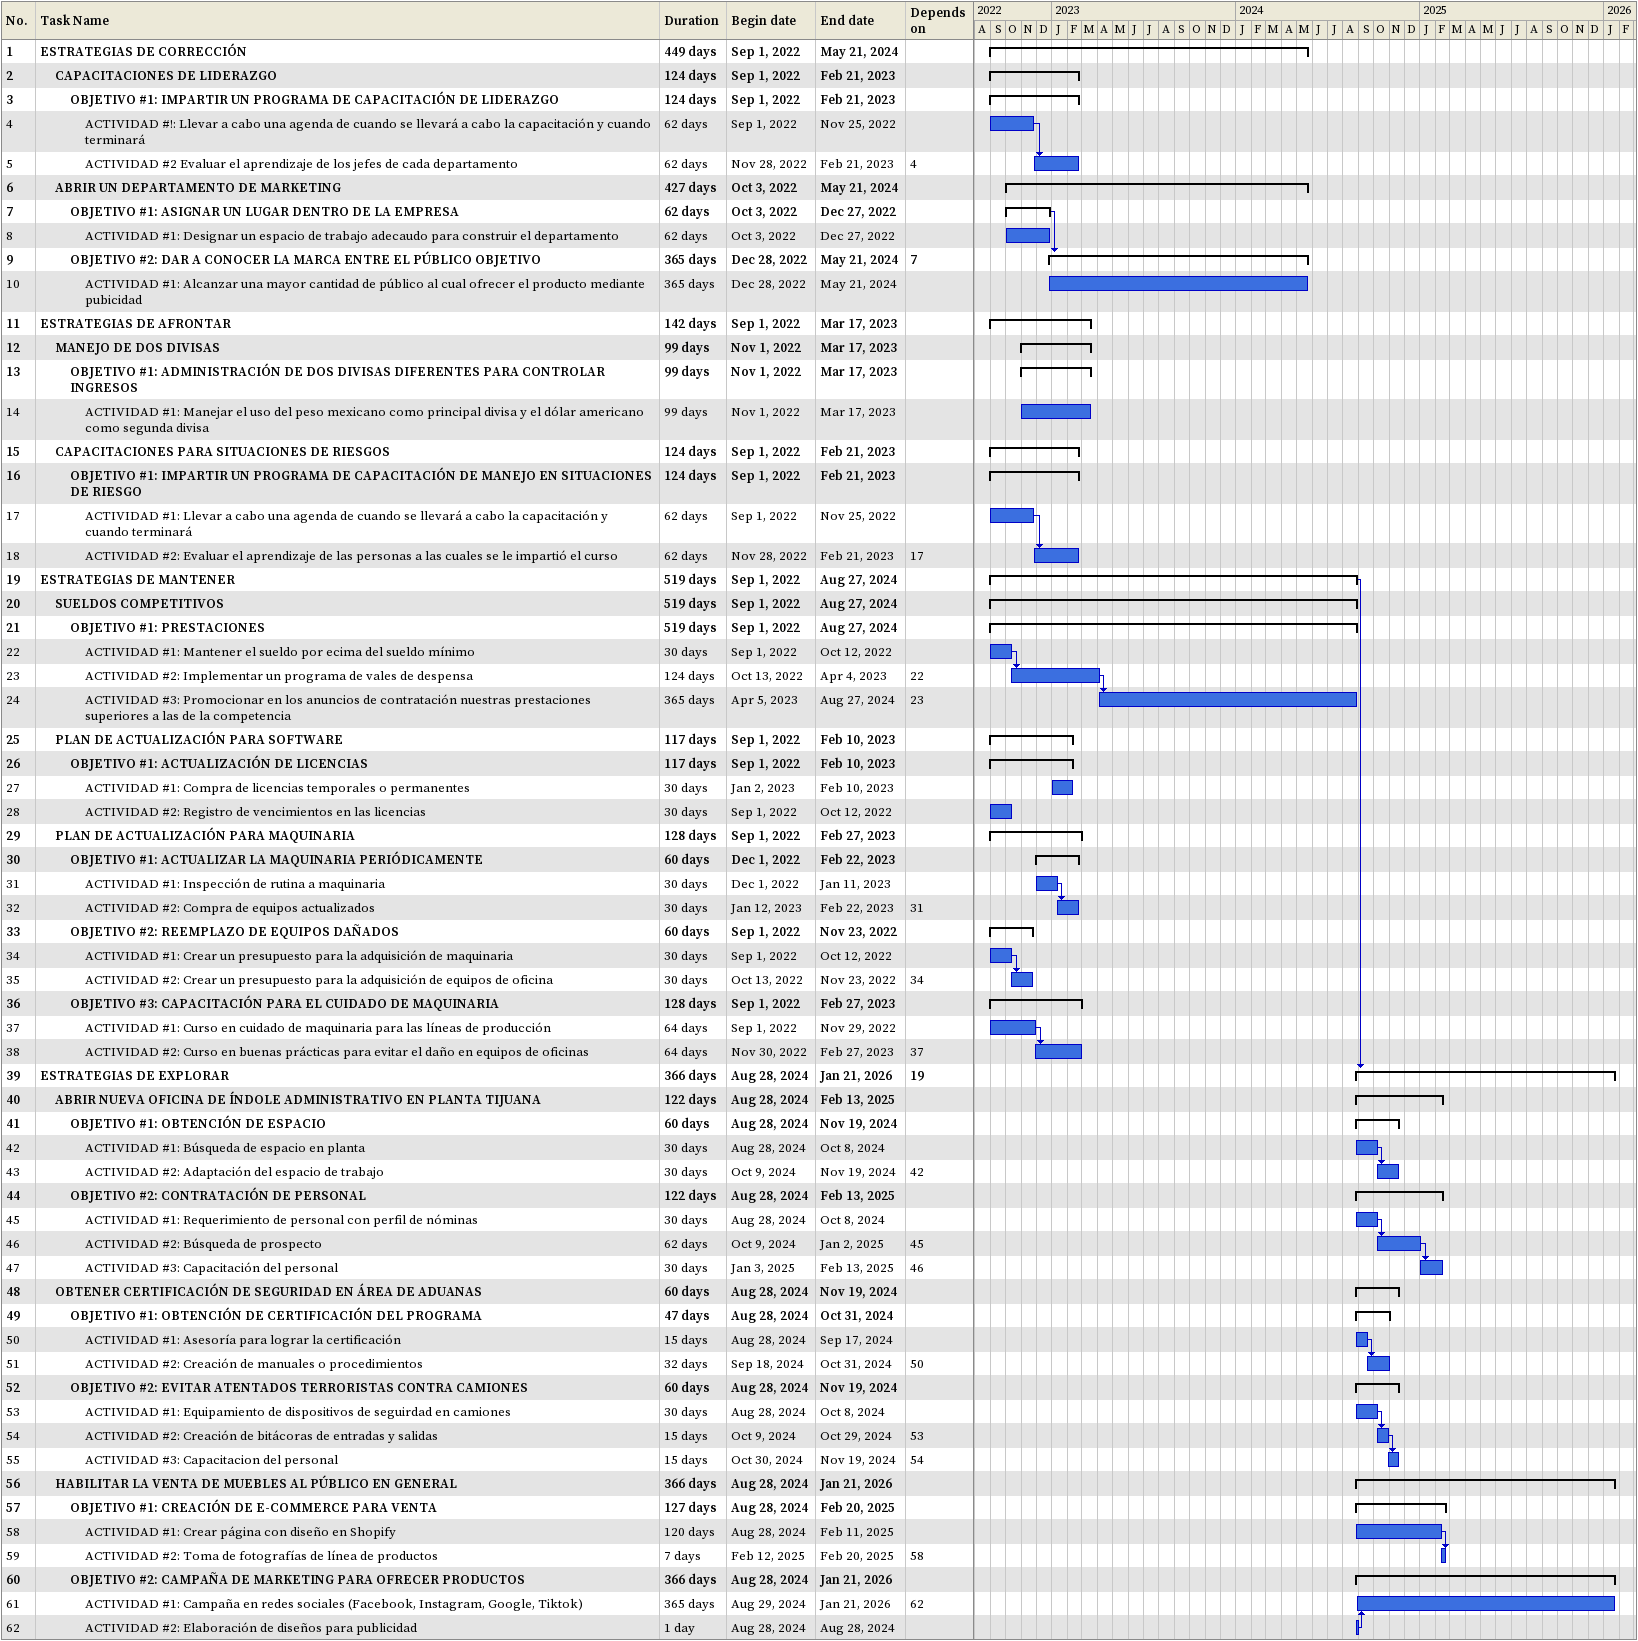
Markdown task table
| ID | Level | Task | Duration | Start | Finish | Predecessors |
|---|---|---|---|---|---|---|
| 1 | 1 | **ESTRATEGIAS DE CORRECCIÓN** | 449d | 2022-09-01 | 2024-05-21 |  |
| 2 | 2 | **CAPACITACIONES DE LIDERAZGO** | 124d | 2022-09-01 | 2023-02-21 |  |
| 3 | 3 | **OBJETIVO #1: IMPARTIR UN PROGRAMA DE CAPACITACIÓN DE LIDERAZGO** | 124d | 2022-09-01 | 2023-02-21 |  |
| 4 | 4 | ACTIVIDAD #!: Llevar a cabo una agenda de cuando se llevará a cabo la capacitación y cuando terminará | 62d | 2022-09-01 | 2022-11-25 |  |
| 5 | 4 | ACTIVIDAD #2 Evaluar el aprendizaje de los jefes de cada departamento | 62d | 2022-11-28 | 2023-02-21 | 4 |
| 6 | 2 | **ABRIR UN DEPARTAMENTO DE MARKETING** | 427d | 2022-10-03 | 2024-05-21 |  |
| 7 | 3 | **OBJETIVO #1: ASIGNAR UN LUGAR DENTRO DE LA EMPRESA** | 62d | 2022-10-03 | 2022-12-27 |  |
| 8 | 4 | ACTIVIDAD #1: Designar un espacio de trabajo adecaudo para construir el departamento | 62d | 2022-10-03 | 2022-12-27 |  |
| 9 | 3 | **OBJETIVO #2: DAR A CONOCER LA MARCA ENTRE EL PÚBLICO OBJETIVO** | 365d | 2022-12-28 | 2024-05-21 | 7 |
| 10 | 4 | ACTIVIDAD #1: Alcanzar una mayor cantidad de público al cual ofrecer el producto mediante pubicidad | 365d | 2022-12-28 | 2024-05-21 |  |
| 11 | 1 | **ESTRATEGIAS DE AFRONTAR** | 142d | 2022-09-01 | 2023-03-17 |  |
| 12 | 2 | **MANEJO DE DOS DIVISAS** | 99d | 2022-11-01 | 2023-03-17 |  |
| 13 | 3 | **OBJETIVO #1: ADMINISTRACIÓN DE DOS DIVISAS DIFERENTES PARA CONTROLAR INGRESOS** | 99d | 2022-11-01 | 2023-03-17 |  |
| 14 | 4 | ACTIVIDAD #1: Manejar el uso del peso mexicano como principal divisa y el dólar americano como segunda divisa | 99d | 2022-11-01 | 2023-03-17 |  |
| 15 | 2 | **CAPACITACIONES PARA SITUACIONES DE RIESGOS** | 124d | 2022-09-01 | 2023-02-21 |  |
| 16 | 3 | **OBJETIVO #1: IMPARTIR UN PROGRAMA DE CAPACITACIÓN DE MANEJO EN SITUACIONES DE RIESGO** | 124d | 2022-09-01 | 2023-02-21 |  |
| 17 | 4 | ACTIVIDAD #1: Llevar a cabo una agenda de cuando se llevará a cabo la capacitación y cuando terminará | 62d | 2022-09-01 | 2022-11-25 |  |
| 18 | 4 | ACTIVIDAD #2: Evaluar el aprendizaje de las personas a las cuales se le impartió el curso | 62d | 2022-11-28 | 2023-02-21 | 17 |
| 19 | 1 | **ESTRATEGIAS DE MANTENER** | 519d | 2022-09-01 | 2024-08-27 |  |
| 20 | 2 | **SUELDOS COMPETITIVOS** | 519d | 2022-09-01 | 2024-08-27 |  |
| 21 | 3 | **OBJETIVO #1: PRESTACIONES** | 519d | 2022-09-01 | 2024-08-27 |  |
| 22 | 4 | ACTIVIDAD #1: Mantener el sueldo por ecima del sueldo mínimo | 30d | 2022-09-01 | 2022-10-12 |  |
| 23 | 4 | ACTIVIDAD #2: Implementar un programa de vales de despensa | 124d | 2022-10-13 | 2023-04-04 | 22 |
| 24 | 4 | ACTIVIDAD #3: Promocionar en los anuncios de contratación nuestras prestaciones superiores a las de la competencia | 365d | 2023-04-05 | 2024-08-27 | 23 |
| 25 | 2 | **PLAN DE ACTUALIZACIÓN PARA SOFTWARE** | 117d | 2022-09-01 | 2023-02-10 |  |
| 26 | 3 | **OBJETIVO #1: ACTUALIZACIÓN DE LICENCIAS** | 117d | 2022-09-01 | 2023-02-10 |  |
| 27 | 4 | ACTIVIDAD #1: Compra de licencias temporales o permanentes | 30d | 2023-01-02 | 2023-02-10 |  |
| 28 | 4 | ACTIVIDAD #2: Registro de vencimientos en las licencias | 30d | 2022-09-01 | 2022-10-12 |  |
| 29 | 2 | **PLAN DE ACTUALIZACIÓN PARA MAQUINARIA** | 128d | 2022-09-01 | 2023-02-27 |  |
| 30 | 3 | **OBJETIVO #1: ACTUALIZAR LA MAQUINARIA PERIÓDICAMENTE** | 60d | 2022-12-01 | 2023-02-22 |  |
| 31 | 4 | ACTIVIDAD #1: Inspección de rutina a maquinaria | 30d | 2022-12-01 | 2023-01-11 |  |
| 32 | 4 | ACTIVIDAD #2: Compra de equipos actualizados | 30d | 2023-01-12 | 2023-02-22 | 31 |
| 33 | 3 | **OBJETIVO #2: REEMPLAZO DE EQUIPOS DAÑADOS** | 60d | 2022-09-01 | 2022-11-23 |  |
| 34 | 4 | ACTIVIDAD #1: Crear un presupuesto para la adquisición de maquinaria | 30d | 2022-09-01 | 2022-10-12 |  |
| 35 | 4 | ACTIVIDAD #2: Crear un presupuesto para la adquisición de equipos de oficina | 30d | 2022-10-13 | 2022-11-23 | 34 |
| 36 | 3 | **OBJETIVO #3: CAPACITACIÓN PARA EL CUIDADO DE MAQUINARIA** | 128d | 2022-09-01 | 2023-02-27 |  |
| 37 | 4 | ACTIVIDAD #1: Curso en cuidado de maquinaria para las líneas de producción | 64d | 2022-09-01 | 2022-11-29 |  |
| 38 | 4 | ACTIVIDAD #2: Curso en buenas prácticas para evitar el daño en equipos de oficinas | 64d | 2022-11-30 | 2023-02-27 | 37 |
| 39 | 1 | **ESTRATEGIAS DE EXPLORAR** | 366d | 2024-08-28 | 2026-01-21 | 19 |
| 40 | 2 | **ABRIR NUEVA OFICINA DE ÍNDOLE ADMINISTRATIVO EN PLANTA TIJUANA** | 122d | 2024-08-28 | 2025-02-13 |  |
| 41 | 3 | **OBJETIVO #1: OBTENCIÓN DE ESPACIO** | 60d | 2024-08-28 | 2024-11-19 |  |
| 42 | 4 | ACTIVIDAD #1: Búsqueda de espacio en planta | 30d | 2024-08-28 | 2024-10-08 |  |
| 43 | 4 | ACTIVIDAD #2: Adaptación del espacio de trabajo | 30d | 2024-10-09 | 2024-11-19 | 42 |
| 44 | 3 | **OBJETIVO #2: CONTRATACIÓN DE PERSONAL** | 122d | 2024-08-28 | 2025-02-13 |  |
| 45 | 4 | ACTIVIDAD #1: Requerimiento de personal con perfil de nóminas | 30d | 2024-08-28 | 2024-10-08 |  |
| 46 | 4 | ACTIVIDAD #2: Búsqueda de prospecto | 62d | 2024-10-09 | 2025-01-02 | 45 |
| 47 | 4 | ACTIVIDAD #3: Capacitación del personal | 30d | 2025-01-03 | 2025-02-13 | 46 |
| 48 | 2 | **OBTENER CERTIFICACIÓN DE SEGURIDAD EN ÁREA DE ADUANAS** | 60d | 2024-08-28 | 2024-11-19 |  |
| 49 | 3 | **OBJETIVO #1: OBTENCIÓN DE CERTIFICACIÓN DEL PROGRAMA** | 47d | 2024-08-28 | 2024-10-31 |  |
| 50 | 4 | ACTIVIDAD #1: Asesoría para lograr la certificación | 15d | 2024-08-28 | 2024-09-17 |  |
| 51 | 4 | ACTIVIDAD #2: Creación de manuales o procedimientos | 32d | 2024-09-18 | 2024-10-31 | 50 |
| 52 | 3 | **OBJETIVO #2: EVITAR ATENTADOS TERRORISTAS CONTRA CAMIONES** | 60d | 2024-08-28 | 2024-11-19 |  |
| 53 | 4 | ACTIVIDAD #1: Equipamiento de dispositivos de seguirdad en camiones | 30d | 2024-08-28 | 2024-10-08 |  |
| 54 | 4 | ACTIVIDAD #2: Creación de bitácoras de entradas y salidas | 15d | 2024-10-09 | 2024-10-29 | 53 |
| 55 | 4 | ACTIVIDAD #3: Capacitacion del personal | 15d | 2024-10-30 | 2024-11-19 | 54 |
| 56 | 2 | **HABILITAR LA VENTA DE MUEBLES AL PÚBLICO EN GENERAL** | 366d | 2024-08-28 | 2026-01-21 |  |
| 57 | 3 | **OBJETIVO #1: CREACIÓN DE E-COMMERCE PARA VENTA** | 127d | 2024-08-28 | 2025-02-20 |  |
| 58 | 4 | ACTIVIDAD #1: Crear página con diseño en Shopify | 120d | 2024-08-28 | 2025-02-11 |  |
| 59 | 4 | ACTIVIDAD #2: Toma de fotografías de línea de productos | 7d | 2025-02-12 | 2025-02-20 | 58 |
| 60 | 3 | **OBJETIVO #2: CAMPAÑA DE MARKETING PARA OFRECER PRODUCTOS** | 366d | 2024-08-28 | 2026-01-21 |  |
| 61 | 4 | ACTIVIDAD #1: Campaña en redes sociales (Facebook, Instagram, Google, Tiktok) | 365d | 2024-08-29 | 2026-01-21 | 62 |
| 62 | 4 | ACTIVIDAD #2: Elaboración de diseños para publicidad | 1d | 2024-08-28 | 2024-08-28 |  |
